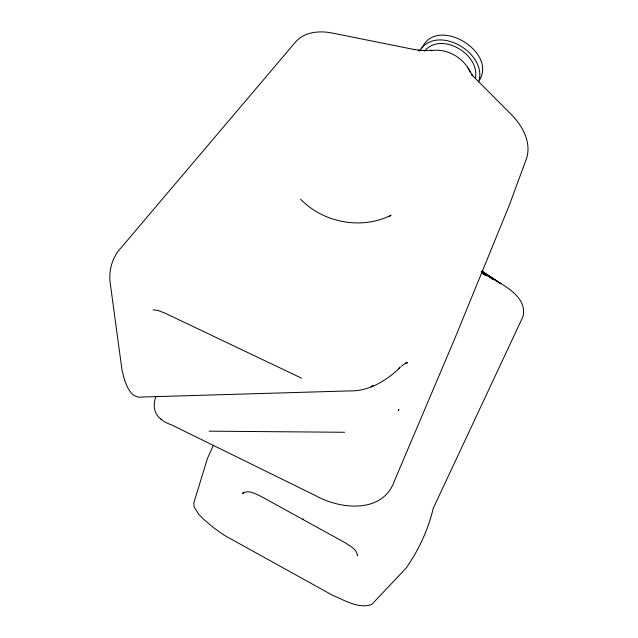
<?xml version="1.0" encoding="UTF-8"?>
<svg xmlns="http://www.w3.org/2000/svg" width="638" height="638" viewBox="0 0 638 638"><rect width="100%" height="100%" fill="white"/><g stroke="black" fill="none" stroke-linecap="round" stroke-linejoin="round"><path stroke-width="0.96" d="M155.816 396.629C150.807 411.215 157.977 420.259 171.821 425.004L315.268 495.471C340.461 509.595 383.183 514.164 394.699 480.294L455.245 337.486L509.22 205.436L526.406 158.854C531.964 142.25 522.131 125.088 510.496 113.708L471.45 74.51L472.439 75.571M421.941 48.033C436.583 15.448 497.377 51.343 479.345 80.412M475.374 78.115C480.326 54.278 441.145 31.158 424.581 50.976M478.66 82.007C488.126 53.209 437.501 23.55 419.764 50.538M213.379 445.22L207.422 458.578L193.832 502.832L194.016 506.628L198.49 514.029L203.929 519.595L214.201 528.192L224.472 535.378L332.326 595.134C344.4 600.127 358.7 609.266 371.787 604.449L406.167 568.035C418.735 549.988 428.21 529.723 433.25 508.287L522.993 316.631C528.32 293.009 495.168 282.49 482.065 271.142M357.735 555.132L357.424 555.77C357.033 549.206 349.632 545.745 344.775 542.531L261.301 496.539C255.934 494.099 249.091 489.801 243.237 492.823M302.978 519.499L303.313 518.877M243.078 492.999L242.727 493.605L243.588 492.217M160.936 418.999L160.505 418.711M398.933 368.62L399.882 367.01L400.249 367.4C386.756 380.519 368.836 391.469 349.433 390.911L142.426 397.019C128.98 399.436 124.378 380.264 122.025 370.12L110.071 282.028C108.779 269.882 112.368 257.178 120.757 248.158L295.051 42.587C304.007 31.637 319.758 30.433 332.717 33.144L415.059 49.668L413.703 49.461L425.49 50.745M370.853 386.947L372.584 385.527L373.166 386.046M401.262 366.284L404.404 363.947L407.53 362.719L405.545 362.839M388.709 216.697L390.4 215.66M391.246 215.142C361.73 230.031 323.378 222.917 300.57 199.168M430.881 50.737C446.736 47.754 464.033 57.819 470.381 72.445M153.032 309.924L157.618 310.323L164.899 313.099L301.567 378.174M432.349 50.29L418.097 50.649L419.979 50.737M209.057 431.16L344.568 432.277M481.993 271.254L500.982 283.79L482.153 271.317M481.291 271.357L493.549 279.779L481.355 271.373M467.502 67.181L472.798 75.898M398.917 409.851L398.264 410.338L398.917 409.851M486.116 275.776L481.387 272.338L486.116 275.776"/></g></svg>
